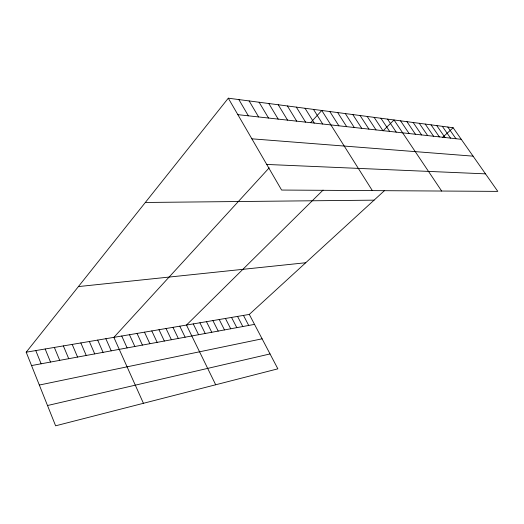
<?xml version="1.0" encoding="UTF-8"?>
<svg xmlns="http://www.w3.org/2000/svg" width="524" height="524" viewBox="0 0 524 524"><rect width="100%" height="100%" fill="white"/><g stroke="black" fill="none" stroke-linecap="round" stroke-linejoin="round"><path stroke-width="0.79" d="M26.2 352.2L249.293 314.42L277.864 368.831L55.616 425.809L26.2 352.2L228.3 98.191L453.142 127.745L497.8 191.384L281.604 190.055L228.3 98.191M269.179 167.863L113.865 337.358L143.432 403.297M310.634 122.629L321.769 110.479L372.354 190.612M323.066 190.101L186.472 325.057L215.692 384.773M383.044 130.836L394.035 119.976L441.66 191.037M249.293 314.42L384.616 190.5M442.394 137.589L453.142 127.745M47.507 405.524L270.043 353.936M39.326 385.042L262.105 338.818M31.538 365.569L254.52 324.376M78.41 286.582L305.728 262.74M145.331 202.474L374.071 200.155M266.742 164.444L485.499 173.857M251.874 138.821L473.08 156.152M237.857 114.658L461.258 139.305M447.797 127.037L455.959 138.722M442.335 126.323L450.548 138.126M436.754 125.59L445.02 137.517M431.049 124.836L439.367 136.888M425.219 124.07L433.59 136.253M419.266 123.291L427.682 135.605M413.167 122.492L421.637 134.937M406.938 121.673L415.46 134.255M400.565 120.834L409.133 133.555M387.557 119.125L396.229 132.133M380.928 118.254L389.646 131.406M374.136 117.356L382.913 130.666M367.193 116.446L376.016 129.9M360.073 115.509L368.948 129.12M352.79 114.553L361.711 128.321M345.316 113.57L354.289 127.502M337.666 112.568L346.685 126.664M329.819 111.533L338.89 125.806M313.509 109.392L322.679 124.018M305.04 108.278L314.249 123.088M296.342 107.132L305.597 122.131M287.407 105.959L296.708 121.155M278.231 104.754L287.578 120.147M268.799 103.516L278.192 119.112M259.098 102.239L268.537 118.044M249.123 100.929L258.601 116.95M238.865 99.58L248.383 115.817M243.47 315.402L248.71 325.443M237.555 316.404L242.809 326.537M231.543 317.426L236.809 327.644M225.431 318.461L230.704 328.771M219.215 319.516L224.501 329.917M212.888 320.583L218.187 331.083M206.456 321.677L211.762 332.275M199.913 322.784L205.225 333.48M193.251 323.911L198.576 334.712M179.778 326.19L185.123 337.194M172.966 327.343L178.317 338.452M166.036 328.522L171.394 339.729M158.982 329.714L164.346 341.032M151.803 330.932L157.167 342.362M144.486 332.17L149.864 343.711M137.046 333.428L142.423 345.087M129.461 334.712L134.838 346.482M121.738 336.022L127.122 347.91M105.848 338.714L111.232 350.844M97.68 340.096L103.064 352.357M89.349 341.51L94.733 353.897M80.853 342.945L86.237 355.462M72.194 344.412L77.572 357.067M63.365 345.912L68.736 358.698M54.352 347.432L59.723 360.361M45.162 348.991L50.52 362.064M35.776 350.582L41.127 363.8"/></g></svg>
